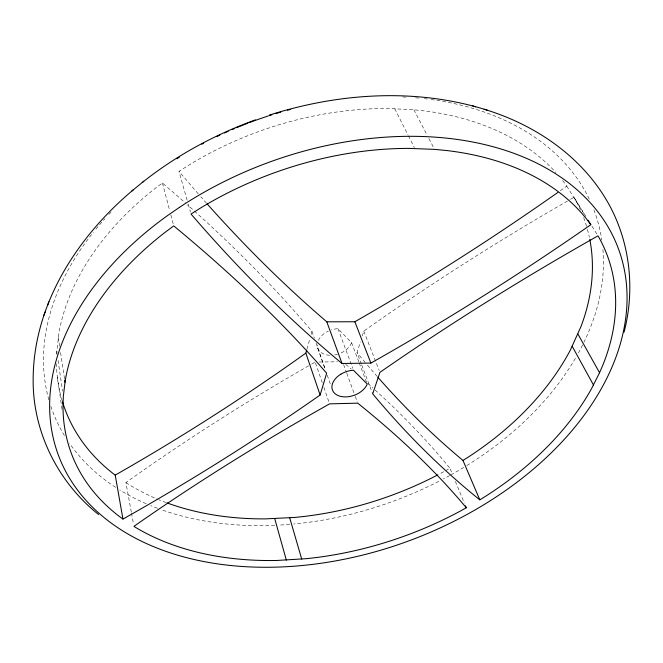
<?xml version="1.0" encoding="UTF-8"?>
<svg xmlns="http://www.w3.org/2000/svg" width="663" height="663" viewBox="0 0 663 663"><rect width="100%" height="100%" fill="white"/><g stroke="black" fill="none" stroke-linecap="round" stroke-linejoin="round"><path stroke-width="0.5" stroke-dasharray="3.31 2.49" d="M56.604 354.166L58.916 332.901A276.446 193.654 -20.1 0 1 155.001 188.557L162.402 182.98L185.234 202.837M306.969 349.161L310.019 338.287M311.129 334.334L311.958 331.367C273.769 286.068 231.669 244.166 187.43 204.792M361.385 364.086L357.009 352.567L360.399 341.843M362.247 335.992L363.788 331.119C430.246 284.029 499.082 240.338 569.691 199.745M131.307 512.109L125.912 482.589C185.491 440.091 247.39 400.883 310.897 364.526M560.293 190.72L566.782 186.146L565.696 184.571A276.446 193.654 -20.1 0 0 562.191 179.971M187.107 200.16L179.002 171.402L186.974 166.264A276.446 193.654 -20.1 0 1 388.858 108.55L413.878 109.776L425.513 111.036A276.446 193.654 -20.1 0 1 555.851 172.513M570.536 199.256L573.951 197.292L587.062 218.326M311.751 364.037L315.165 362.081M445.503 470.713L449.912 468.235L452.249 473.879M358.865 361.915L351.572 342.68L337.989 328.715L337.185 328.757A18.108 12.531 -20.1 0 0 331.276 329.95M319.218 362.031L337.475 361.783M125.912 482.589L127.453 483.617A276.446 193.654 -20.1 0 0 157.935 499.363M345.721 364.377L351.224 369.009M367.841 383.454L372.929 388.021M375.076 389.968C401.786 414.284 427.055 440.24 449.912 468.235M206.516 203.209L200.798 196.745M377.214 376.485L365.852 363.249M198.254 193.853L179.002 171.402M365.214 362.495L357.009 352.567M591.976 226.216L596.891 234.097M566.782 186.146L584.807 215.077M573.951 197.292L574.912 198.892A276.446 193.654 -20.1 0 1 580.523 210.072M413.878 109.776L427.047 134.979M428.928 138.575L434.099 148.471M394.734 108.715L407.969 134.937M408.425 135.84L414.358 147.592M455.373 481.413L464.357 503.06M363.788 331.119L379.195 370.426M361.749 365.048L372.697 393.847M359.23 362.885L366.515 382.12M337.989 328.715L352.733 368.313M343.608 364.609L346.434 372.324M346.79 373.286L354.912 395.455M355.26 396.416L357.382 402.201M311.958 331.367L314.353 338.18M316.06 343.044L325.284 369.324M317.701 348.034L325.201 369.407M327.249 375.233L330.655 384.946M315.497 363.059L322.541 383.463M323.884 387.349L329.246 402.889M188.226 204.121L190.463 212.052M162.402 182.98L169.778 210.933M170.839 214.92L173.474 224.906M131.489 513.121L133.536 524.317M58.269 337.218L59.653 346.409M60.573 352.534L64.568 379.087M56.703 351.291L57.159 354.357M58.062 360.49L62.587 391.162M57.366 377.23L62.156 410.148M593.924 209.914A288.786 202.522 -20.1 0 1 601.83 240.122M602.916 249.479A288.786 202.522 -20.1 0 1 583.97 342.207M582.644 344.917A288.786 202.522 -20.1 0 1 577.912 353.885M575.385 358.31A288.786 202.522 -20.1 0 1 466.296 465.857M463.702 467.448A288.786 202.522 -20.1 0 1 450.509 475.089M449.622 475.586A288.786 202.522 -20.1 0 1 443.34 478.976M438.807 481.33A288.786 202.522 -20.1 0 1 293.709 524.01M289.706 524.367A288.786 202.522 -20.1 0 1 278.709 525.129M274.714 525.32A288.786 202.522 -20.1 0 1 161.275 509.681M157.438 508.281A288.786 202.522 -20.1 0 1 150.824 505.687M146.175 503.723A288.786 202.522 -20.1 0 1 119.754 489.957M115.619 487.338A288.786 202.522 -20.1 0 1 69.557 443.448M64.41 435.558A288.786 202.522 -20.1 0 1 50.57 405.433M48.896 399.913A288.786 202.522 -20.1 0 1 93.326 232.315M95.886 229.149A288.786 202.522 -20.1 0 1 104.862 218.749M108.798 214.472A288.786 202.522 -20.1 0 1 111.475 211.654M402.69 96.947A288.786 202.522 -20.1 0 1 407.67 97.212M415.568 97.784A288.786 202.522 -20.1 0 1 420.45 98.24M424.328 98.654A288.786 202.522 -20.1 0 1 427.221 99.002M431.132 99.508A288.786 202.522 -20.1 0 1 589.78 200.185M583.655 217.704A276.446 193.654 -20.1 0 1 587.161 228.395M587.435 229.381A276.446 193.654 -20.1 0 1 589.357 237.288M443.746 471.7A276.446 193.654 -20.1 0 1 438.55 474.484M166.098 502.571A276.446 193.654 -20.1 0 1 158.83 499.736M62.231 400.966A276.446 193.654 -20.1 0 1 56.446 363.821M351.572 342.68A18.108 12.531 -20.1 0 1 344.296 351.15L343.683 351.539A18.108 12.531 -20.1 0 1 339.688 353.528M337.558 354.266A18.108 12.531 -20.1 0 1 334.666 354.954M329.644 355.285A18.108 12.531 -20.1 0 1 319.591 351.199L319.234 350.793A18.108 12.531 -20.1 0 1 317.229 344.893M318.331 340.434A18.108 12.531 -20.1 0 1 325.135 332.917L325.765 332.511A18.108 12.531 -20.1 0 1 328.434 331.077"/><path stroke-width="0.99" d="M65.032 382.153L63.341 396.267L63.002 404.911A285.662 192.941 -20.1 0 0 121.428 517.985L122.962 519.063C190.679 481.006 256.49 439.569 320.121 395.024L326.652 373.219C280.275 319.599 228.304 271.059 173.731 225.901L166.032 231.602A285.662 192.941 -20.1 0 0 65.72 377.819L65.032 382.153L64.725 380.106M624.049 332.18C635.941 286.789 629.436 236.592 604.407 196.654C577.481 153.352 532.381 123.724 484.106 109.238M320.121 395.024L305.858 353.114L306.687 350.155M133.28 189.85C77.331 236.567 33.175 304.798 33.15 379.675C32.711 431.638 57.988 482.341 98.572 514.505M43.783 315.629L45.125 312.016M47.595 305.328L48.913 301.789M377.844 377.206C404.057 407.049 432.433 435.027 462.981 460.429L468.923 456.666A276.446 193.654 -20.1 0 0 570.395 349.998L581.053 326.378A276.446 193.654 -20.1 0 0 589.763 239.277M599.559 372.73L602.882 364.99A285.662 192.941 -20.1 0 0 598.938 237.445L597.985 235.854C523.298 278.029 450.392 323.403 379.94 372.341L372.697 393.847C404.902 432.491 440.572 468.327 479.805 499.844L485.938 496.032A285.662 192.941 -20.1 0 0 591.537 388.667L599.559 372.73L577.954 334.102M142.238 182.524C176.143 155.54 214.729 134.655 255.404 119.862M131.597 191.226L143.763 181.264M305.858 353.114C244.432 396.98 180.792 437.737 115.221 475.114L113.729 474.012A276.446 193.654 -20.1 0 1 62.496 401.844M557.856 192.444C492.211 238.605 424.511 281.874 354.862 321.754L326.793 321.82C284.203 285.397 244.423 245.749 207.154 203.914M590.824 224.724C519.684 274.184 446.34 320.486 370.89 363.084L342.025 363.481C287.394 318.257 237.304 267.728 191.019 214.041L199.314 208.762A285.662 192.941 -20.1 0 1 408.748 148.388L434.572 149.374L446.564 150.526A285.662 192.941 -20.1 0 1 589.739 223.158L590.824 224.724L588.089 220.34M466.313 507.759L459.956 511.281A285.662 192.941 -20.1 0 1 306.356 558.669L276.827 560.467A285.662 192.941 -20.1 0 1 135.484 527.35L133.909 526.356C196.994 482.233 262.482 441.583 329.586 403.866L357.73 403.162C396.955 434.671 434 469.122 466.313 507.759L465.525 505.877M269.128 115.171C339.232 92.861 416.579 87.707 487.33 110.191M167.018 502.91A276.446 193.654 -20.1 0 0 265.432 518.88L294.239 517.471A276.446 193.654 -20.1 0 0 437.671 474.94M472.562 105.873L475.661 106.784M572.227 346.335L593.476 384.996M462.981 460.429L479.805 499.844M354.862 321.754L370.89 363.084M326.793 321.82L342.025 363.481M289.706 517.82L301.706 559.075M274.731 518.681L286.35 560.144M115.221 475.114L122.962 519.063M176.822 158.764A288.786 202.522 -20.1 0 1 179.341 157.181M201.825 144.194A288.786 202.522 -20.1 0 1 203.607 143.258M217.124 136.437A288.786 202.522 -20.1 0 1 219.867 135.136M224.467 132.998A288.786 202.522 -20.1 0 1 228.171 131.332M231.893 129.699A288.786 202.522 -20.1 0 1 234.694 128.498M236.567 127.71A288.786 202.522 -20.1 0 1 242.219 125.398M243.164 125.017A288.786 202.522 -20.1 0 1 247.904 123.169M249.81 122.44A288.786 202.522 -20.1 0 1 254.584 120.674M255.545 120.326A288.786 202.522 -20.1 0 1 268.067 116.033M269.029 115.718A288.786 202.522 -20.1 0 1 271.938 114.79M275.825 113.588A288.786 202.522 -20.1 0 1 280.698 112.146M287.535 110.232A288.786 202.522 -20.1 0 1 290.469 109.445M179.416 207.386L167.764 215.417A298.433 201.809 -20.1 0 0 217.613 563.873A298.433 201.809 -20.1 0 0 626.228 282.123A298.433 201.809 -20.1 0 0 179.416 207.386M340.84 374.197L340.185 374.603A18.697 12.464 -20.1 0 0 334.558 393.242A18.697 12.464 -20.1 0 0 359.023 392.985L359.661 392.587A18.697 12.464 -20.1 0 0 367.244 384.043L353.454 370.244L352.625 370.302A18.697 12.464 -20.1 0 0 340.84 374.197"/></g></svg>
